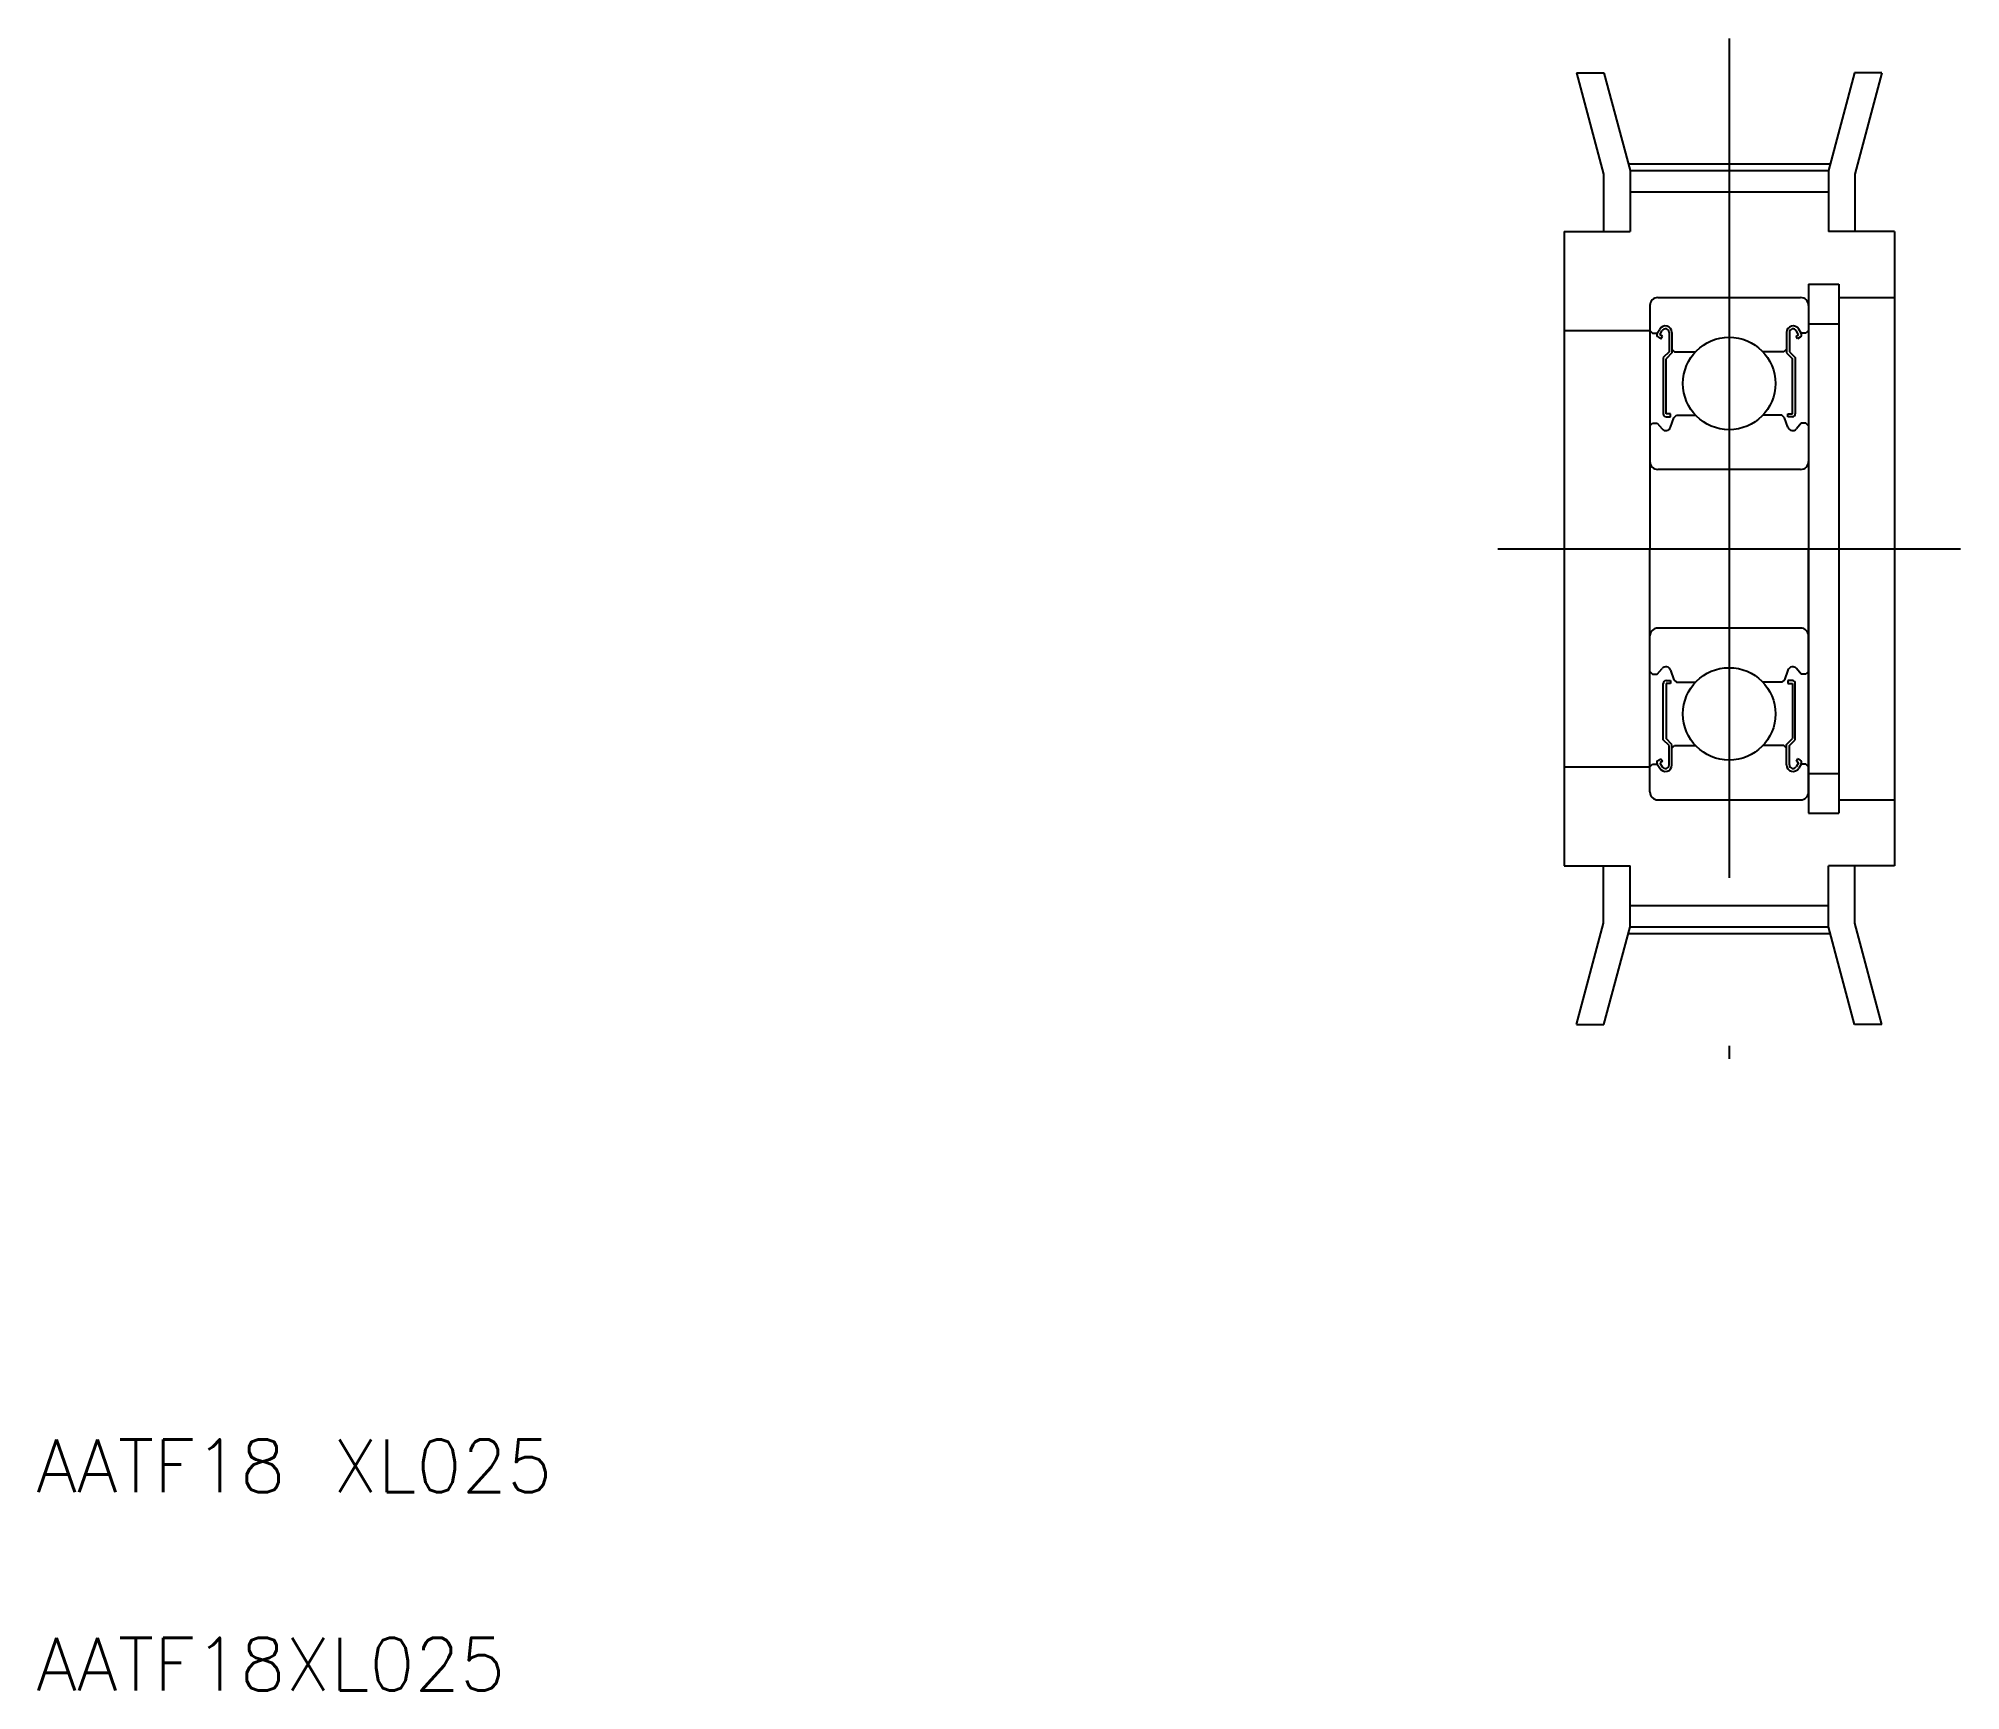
# Model space of a CAD drawing. Extents: x 5.1 to 77.8, y 5 to 67.5.
import ezdxf

# ---------------------------------------------------------------- set-up
doc = ezdxf.new("R2010")
doc.units = 0
doc.linetypes.add('CENTER', pattern=[50.8, 31.75, -6.35, 6.35, -6.35])
doc.layers.get('0').update_dxf_attribs({"linetype": 'CONTINUOUS'})
doc.layers.add('CENTER', color=1, linetype='CENTER')
doc.styles.get("Standard").update_dxf_attribs({"font": 'txt', "bigfont": 'BIGFONT'})

msp = doc.modelspace()

# ---------------------------------------------------------------- linework, layer by layer
at = {"color": 7, "linetype": 'CONTINUOUS'}
for p, q in [((63.268, 66.19), (64.294, 62.359)), ((63.268, 66.19), (64.303, 66.19)), ((64.303, 66.19), (65.294, 62.49)), ((73.786, 66.19), (72.794, 62.49)), ((74.821, 66.19), (73.786, 66.19)), ((74.821, 66.19), (73.794, 62.359)), ((64.294, 62.359), (64.294, 60.19)), ((65.294, 62.49), (72.794, 62.49)), ((65.294, 62.49), (65.294, 60.19)), ((72.794, 62.49), (72.794, 60.19)), ((73.794, 62.359), (73.794, 60.19)), ((65.294, 61.69), (72.794, 61.69)), ((62.794, 60.19), (62.794, 36.19)), ((62.794, 60.19), (65.294, 60.19)), ((75.294, 60.19), (72.794, 60.19)), ((75.294, 60.19), (75.294, 36.19)), ((72.044, 58.19), (73.194, 58.19)), ((72.044, 58.19), (72.044, 38.19)), ((73.194, 58.19), (73.194, 38.19)), ((66.344, 57.69), (71.744, 57.69)), ((73.194, 57.69), (75.294, 57.69)), ((66.044, 57.39), (66.044, 48.19)), ((72.044, 57.39), (72.044, 48.19)), ((62.794, 56.44), (66.044, 56.44)), ((66.044, 56.44), (66.144, 56.34)), ((66.144, 56.34), (66.322, 56.34)), ((66.322, 56.34), (66.413, 56.493)), ((66.363, 56.188), (66.459, 56.133)), ((66.418, 56.285), (66.509, 56.438)), ((66.515, 56.229), (66.418, 56.285)), ((66.459, 56.133), (66.515, 56.229)), ((66.767, 56.369), (66.767, 55.64)), ((66.878, 56.369), (66.878, 55.594)), ((71.211, 56.369), (71.211, 55.594)), ((71.322, 56.369), (71.322, 55.64)), ((71.574, 56.229), (71.67, 56.285)), ((71.63, 56.133), (71.574, 56.229)), ((71.67, 56.285), (71.58, 56.438)), ((71.726, 56.188), (71.63, 56.133)), ((71.767, 56.34), (71.676, 56.493)), ((71.944, 56.34), (71.767, 56.34)), ((72.044, 56.44), (71.944, 56.34)), ((72.044, 56.69), (73.194, 56.69)), ((66.767, 55.64), (66.544, 55.418)), ((66.544, 55.418), (66.544, 53.291)), ((66.878, 55.594), (66.656, 55.372)), ((66.656, 53.291), (66.656, 55.372)), ((66.878, 55.74), (66.978, 55.64)), ((66.978, 55.64), (67.771, 55.64)), ((71.111, 55.64), (70.318, 55.64)), ((71.211, 55.74), (71.111, 55.64)), ((71.211, 55.594), (71.433, 55.372)), ((71.322, 55.64), (71.544, 55.418)), ((71.433, 53.291), (71.433, 55.372)), ((71.544, 55.418), (71.544, 53.291)), ((72.044, 55.09), (72.044, 55.09)), ((62.794, 54.19), (62.794, 54.19)), ((66.822, 53.291), (66.656, 53.291)), ((66.656, 53.18), (66.822, 53.18)), ((66.822, 53.18), (66.822, 53.291)), ((66.822, 52.787), (66.953, 53.146)), ((66.953, 53.146), (67.053, 53.24)), ((67.053, 53.24), (67.771, 53.24)), ((71.036, 53.24), (70.318, 53.24)), ((71.136, 53.146), (71.036, 53.24)), ((71.267, 52.787), (71.136, 53.146)), ((71.267, 53.291), (71.433, 53.291)), ((71.267, 53.18), (71.267, 53.291)), ((71.433, 53.18), (71.267, 53.18)), ((66.044, 52.84), (66.144, 52.94)), ((66.144, 52.94), (66.322, 52.94)), ((66.322, 52.94), (66.501, 52.722)), ((71.767, 52.94), (71.588, 52.722)), ((71.944, 52.94), (71.767, 52.94)), ((72.044, 52.84), (71.944, 52.94)), ((72.044, 52.79), (72.045, 52.79)), ((71.744, 51.19), (66.344, 51.19)), ((62.794, 48.19), (62.795, 48.19)), ((66.044, 38.99), (66.044, 48.19)), ((72.044, 38.99), (72.044, 48.19)), ((71.744, 45.19), (66.344, 45.19)), ((66.322, 43.44), (66.501, 43.659)), ((71.767, 43.44), (71.588, 43.659)), ((66.044, 43.54), (66.144, 43.44)), ((66.144, 43.44), (66.322, 43.44)), ((66.544, 40.962), (66.544, 43.089)), ((66.656, 43.2), (66.822, 43.2)), ((66.822, 43.089), (66.656, 43.089)), ((66.656, 43.089), (66.656, 41.008)), ((66.822, 43.593), (66.953, 43.234)), ((66.822, 43.2), (66.822, 43.089)), ((66.953, 43.234), (67.053, 43.14)), ((67.053, 43.14), (67.771, 43.14)), ((71.036, 43.14), (70.318, 43.14)), ((71.136, 43.234), (71.036, 43.14)), ((71.267, 43.593), (71.136, 43.234)), ((71.433, 43.2), (71.267, 43.2)), ((71.267, 43.2), (71.267, 43.089)), ((71.267, 43.089), (71.433, 43.089)), ((71.433, 43.089), (71.433, 41.008)), ((71.544, 40.962), (71.544, 43.089)), ((71.944, 43.44), (71.767, 43.44)), ((72.044, 43.54), (71.944, 43.44)), ((66.767, 40.74), (66.544, 40.962)), ((66.878, 40.786), (66.656, 41.008)), ((66.767, 40.012), (66.767, 40.74)), ((66.878, 40.012), (66.878, 40.786)), ((66.878, 40.64), (66.978, 40.74)), ((66.978, 40.74), (67.771, 40.74)), ((71.111, 40.74), (70.318, 40.74)), ((71.211, 40.64), (71.111, 40.74)), ((71.211, 40.786), (71.433, 41.008)), ((71.211, 40.012), (71.211, 40.786)), ((71.322, 40.74), (71.544, 40.962)), ((71.322, 40.012), (71.322, 40.74)), ((66.044, 39.94), (66.144, 40.04)), ((66.144, 40.04), (66.322, 40.04)), ((66.322, 40.04), (66.413, 39.887)), ((66.363, 40.192), (66.459, 40.248)), ((66.515, 40.151), (66.418, 40.096)), ((66.418, 40.096), (66.509, 39.943)), ((66.459, 40.248), (66.515, 40.151)), ((71.63, 40.248), (71.574, 40.151)), ((71.574, 40.151), (71.67, 40.096)), ((71.67, 40.096), (71.58, 39.943)), ((71.726, 40.192), (71.63, 40.248)), ((71.767, 40.04), (71.676, 39.887)), ((71.944, 40.04), (71.767, 40.04)), ((72.044, 39.94), (71.944, 40.04)), ((62.794, 39.94), (66.044, 39.94)), ((72.044, 39.69), (73.194, 39.69)), ((66.344, 38.69), (71.744, 38.69)), ((73.194, 38.69), (75.294, 38.69)), ((72.044, 38.19), (73.194, 38.19)), ((62.794, 36.19), (65.294, 36.19)), ((64.294, 34.022), (64.294, 36.19)), ((65.294, 33.89), (65.294, 36.19)), ((75.294, 36.19), (72.794, 36.19)), ((72.794, 33.89), (72.794, 36.19)), ((73.794, 34.022), (73.794, 36.19)), ((65.294, 34.69), (72.794, 34.69)), ((63.268, 30.19), (64.294, 34.022)), ((64.303, 30.19), (65.294, 33.89)), ((65.294, 33.89), (72.794, 33.89)), ((73.786, 30.19), (72.794, 33.89)), ((74.821, 30.19), (73.794, 34.022)), ((63.268, 30.19), (64.303, 30.19)), ((74.821, 30.19), (73.786, 30.19))]:
    msp.add_line(p, q, dxfattribs=at)
for centre in [(69.044, 54.44), (69.044, 41.94)]:
    msp.add_circle(centre, 1.75, dxfattribs=at)
for centre, radius, start, end in [((66.344, 57.39), 0.3, 90, 180), ((71.744, 57.39), 0.3, 0, 90), ((66.418, 56.285), 0.111, 149.98707, 240.00905), ((66.629, 56.369), 0.249, 0, 150.00121), ((66.629, 56.369), 0.138, 0, 150.00256), ((71.46, 56.369), 0.249, 29.99879, 180), ((71.46, 56.369), 0.138, 29.99744, 180), ((71.67, 56.285), 0.111, 299.99095, 30.01293), ((66.656, 53.291), 0.111, 180.00005, 270.00003), ((71.433, 53.291), 0.111, 269.99997, 359.99995), ((66.644, 52.841), 0.186, 220.0002, 343.15268), ((71.445, 52.841), 0.186, 196.84732, 319.9998), ((66.344, 51.49), 0.3, 180, 270), ((71.744, 51.49), 0.3, 270, 0), ((66.344, 44.89), 0.3, 90, 180), ((71.744, 44.89), 0.3, 0, 90), ((66.644, 43.539), 0.186, 16.84732, 139.9998), ((71.445, 43.539), 0.186, 40.0002, 163.15268), ((66.656, 43.089), 0.111, 89.99997, 179.99995), ((71.433, 43.089), 0.111, 0.00005, 90.00003), ((66.418, 40.096), 0.111, 119.99095, 210.01293), ((66.629, 40.012), 0.249, 209.99879, 0), ((66.629, 40.012), 0.138, 209.99744, 0), ((71.46, 40.012), 0.249, 180, 330.00121), ((71.46, 40.012), 0.138, 180, 330.00256), ((71.67, 40.096), 0.111, 329.98707, 60.00905), ((66.344, 38.99), 0.3, 180, 270), ((71.744, 38.99), 0.3, 270, 0)]:
    msp.add_arc(centre, radius, start, end, dxfattribs=at)
at = {"layer": 'CENTER', "color": 1, "linetype": 'CENTER'}
for p, q in [((69.044, 67.49), (69.044, 28.89)), ((65.226, 62.745), (72.863, 62.745)), ((60.294, 48.19), (77.794, 48.19)), ((65.226, 33.635), (72.863, 33.635))]:
    msp.add_line(p, q, dxfattribs=at)

# ---------------------------------------------------------------- texts
at = {"color": 7, "linetype": 'CONTINUOUS'}
for s, p in [('AATF18 XL025', (5, 12.5)), ('AATF18XL025', (5, 5))]:
    msp.add_text(s, height=2, dxfattribs=at).set_placement(p)

doc.saveas('drawing.dxf')
